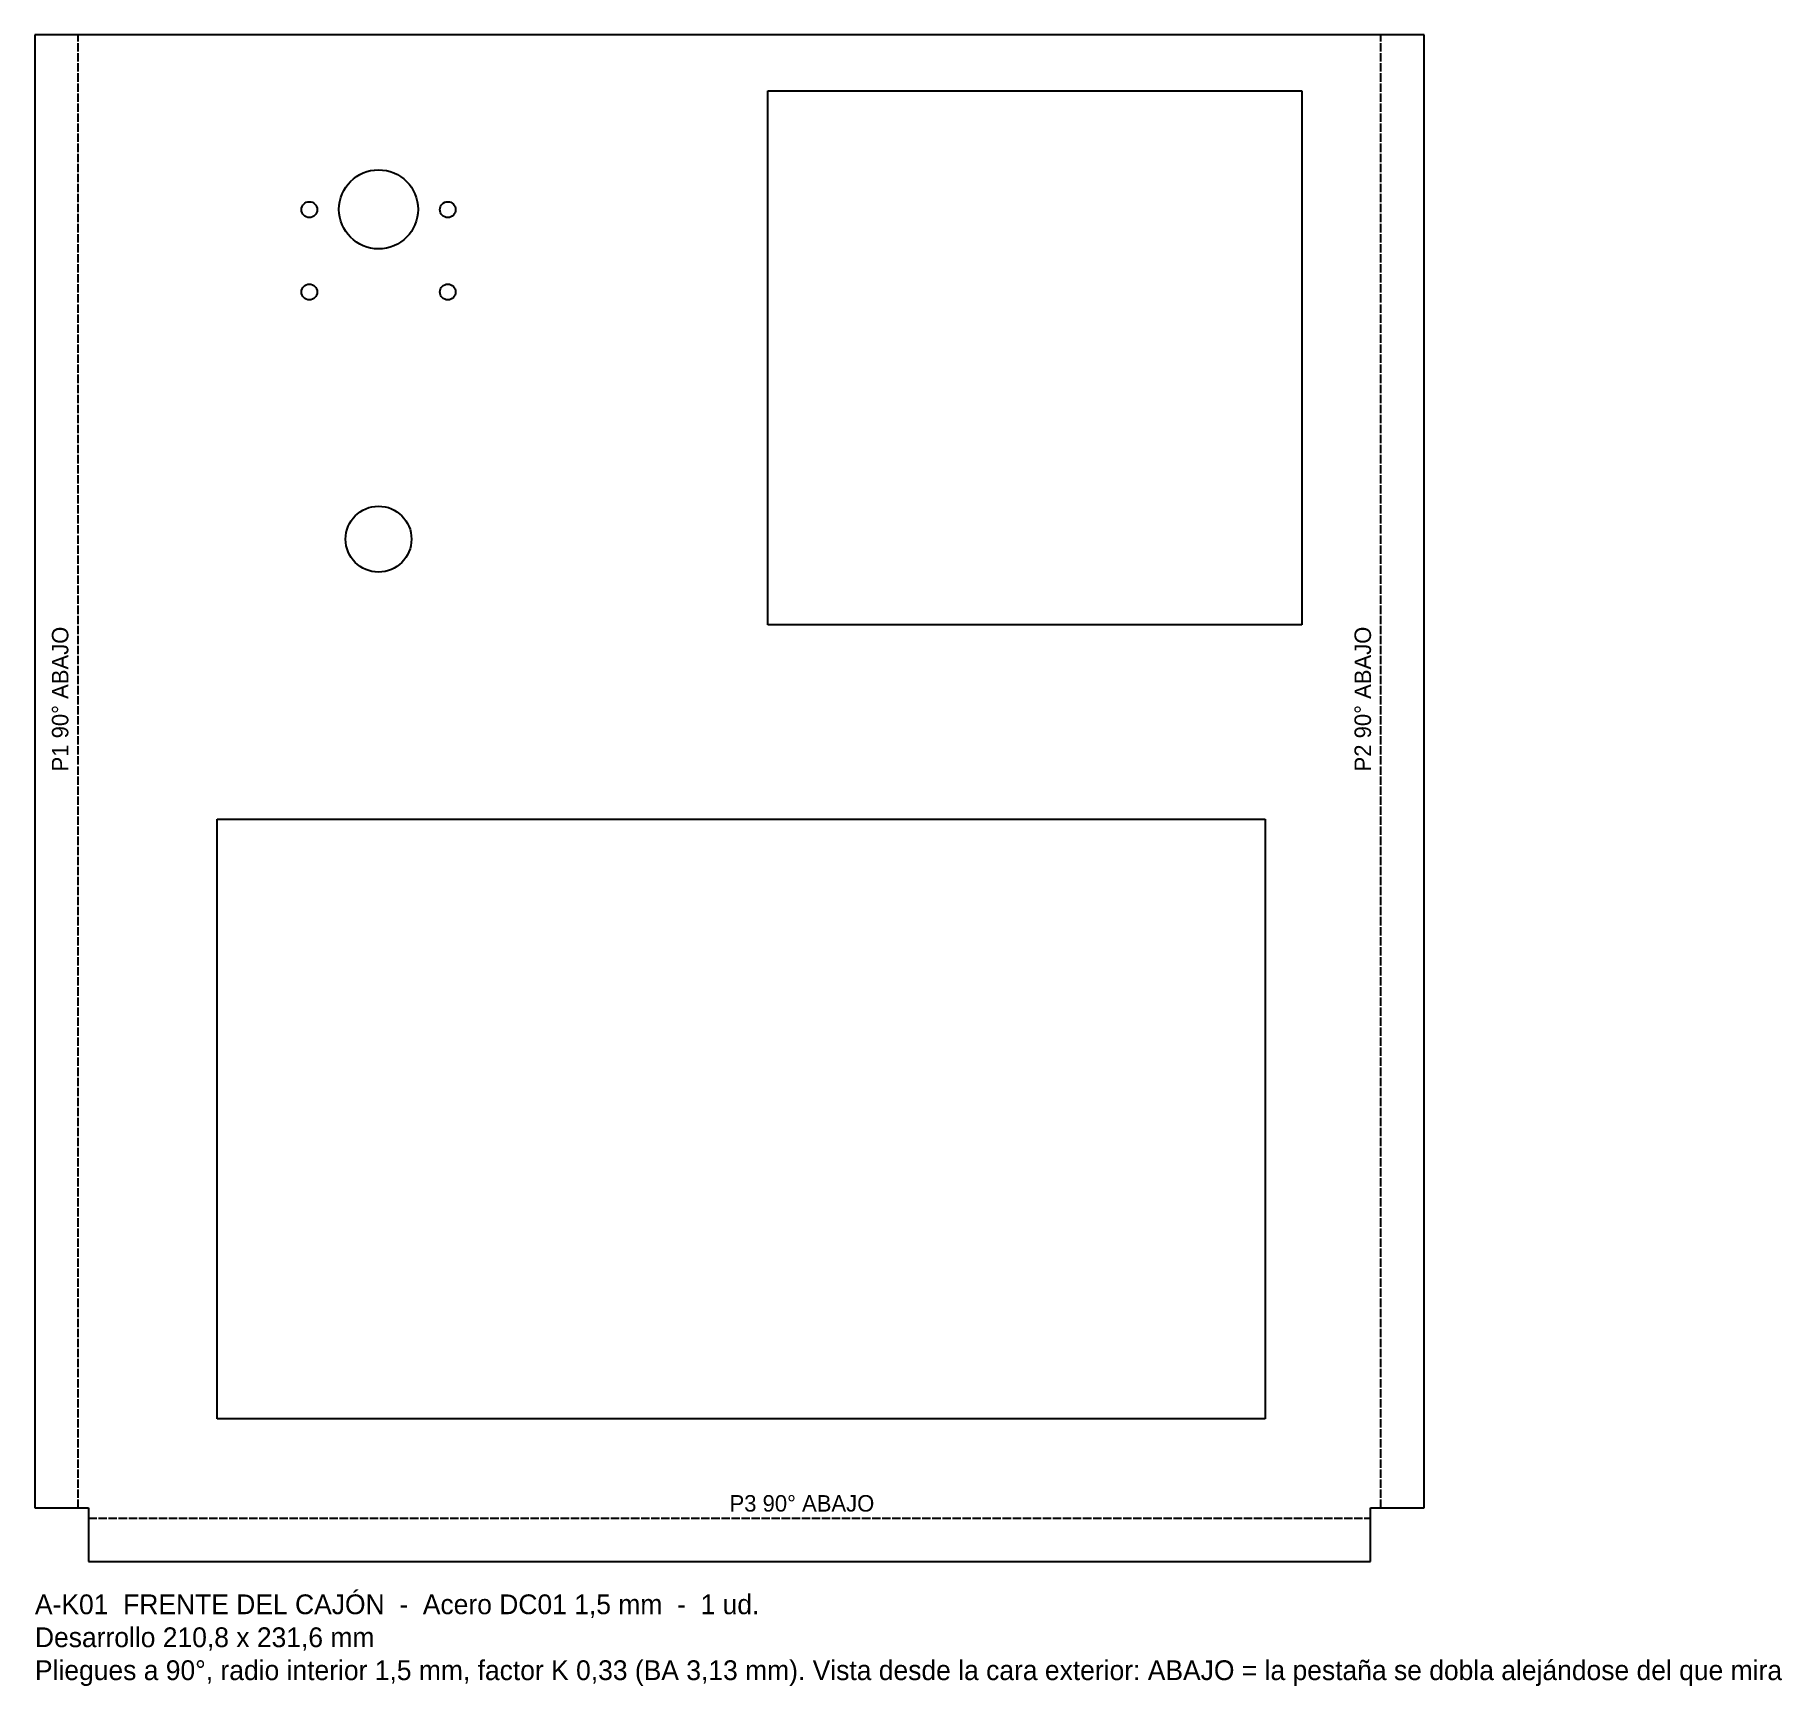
# Model space of a CAD drawing. Header units: millimetres. Extents: x 0 to 265, y -19 to 232.
import ezdxf

# ---------------------------------------------------------------- set-up
doc = ezdxf.new("R2010")
doc.units = ezdxf.units.MM
doc.linetypes.add('DASHED', pattern=[1.524, 1.27, -0.254])
for name, color, linetype in [('CORTE', 7, 'CONTINUOUS'), ('PLIEGUES', 1, 'DASHED'), ('TEXTO', 3, 'CONTINUOUS')]:
    doc.layers.add(name, color=color, linetype=linetype)

msp = doc.modelspace()

# ---------------------------------------------------------------- linework, layer by layer
at = {"layer": 'CORTE'}
for p, q in [((210.77, 231.63), (0, 231.63)), ((0, 231.63), (0, 8.13)), ((210.77, 8.13), (210.77, 231.63)), ((111.21, 223.14), (192.21, 223.14)), ((111.21, 142.14), (111.21, 223.14)), ((192.21, 223.14), (192.21, 142.14)), ((192.21, 142.14), (111.21, 142.14)), ((27.63, 112.63), (186.63, 112.63)), ((27.63, 21.63), (27.63, 112.63)), ((186.63, 112.63), (186.63, 21.63)), ((186.63, 21.63), (27.63, 21.63)), ((0, 8.13), (8.13, 8.13)), ((8.13, 8.13), (8.13, 0)), ((202.63, 0), (202.63, 8.13)), ((202.63, 8.13), (210.77, 8.13)), ((8.13, 0), (202.63, 0))]:
    msp.add_line(p, q, dxfattribs=at)
for centre, radius in [((52.13, 205.17), 6), ((41.63, 205.13), 1.2), ((62.63, 205.13), 1.2), ((41.63, 192.63), 1.2), ((62.63, 192.63), 1.2), ((52.13, 155.13), 5)]:
    msp.add_circle(centre, radius, dxfattribs=at)
at = {"layer": 'PLIEGUES', "linetype": 'DASHED'}
for p, q in [((6.57, 8.13), (6.57, 231.63)), ((204.2, 8.13), (204.2, 231.63)), ((8.13, 6.57), (202.63, 6.57))]:
    msp.add_line(p, q, dxfattribs=at)

# ---------------------------------------------------------------- texts
at = {"layer": 'TEXTO'}
for s, p in [('P1 90° ABAJO', (5.07, 119.88)), ('P2 90° ABAJO', (202.7, 119.88))]:
    msp.add_text(s, height=2.5, rotation=90, dxfattribs=at).set_placement(p)
for s, height, p in [('P3 90° ABAJO', 2.5, (105.38, 7.57)), ('A-K01  FRENTE DEL CAJÓN  -  Acero DC01 1,5 mm  -  1 ud.', 3, (0, -8)), ('Desarrollo 210,8 x 231,6 mm', 3, (0, -13)), ('Pliegues a 90°, radio interior 1,5 mm, factor K 0,33 (BA 3,13 mm). Vista desde la cara exterior: ABAJO = la pestaña se dobla alejándose del que mira', 3, (0, -18))]:
    msp.add_text(s, height=height, dxfattribs=at).set_placement(p)

doc.saveas('drawing.dxf')
